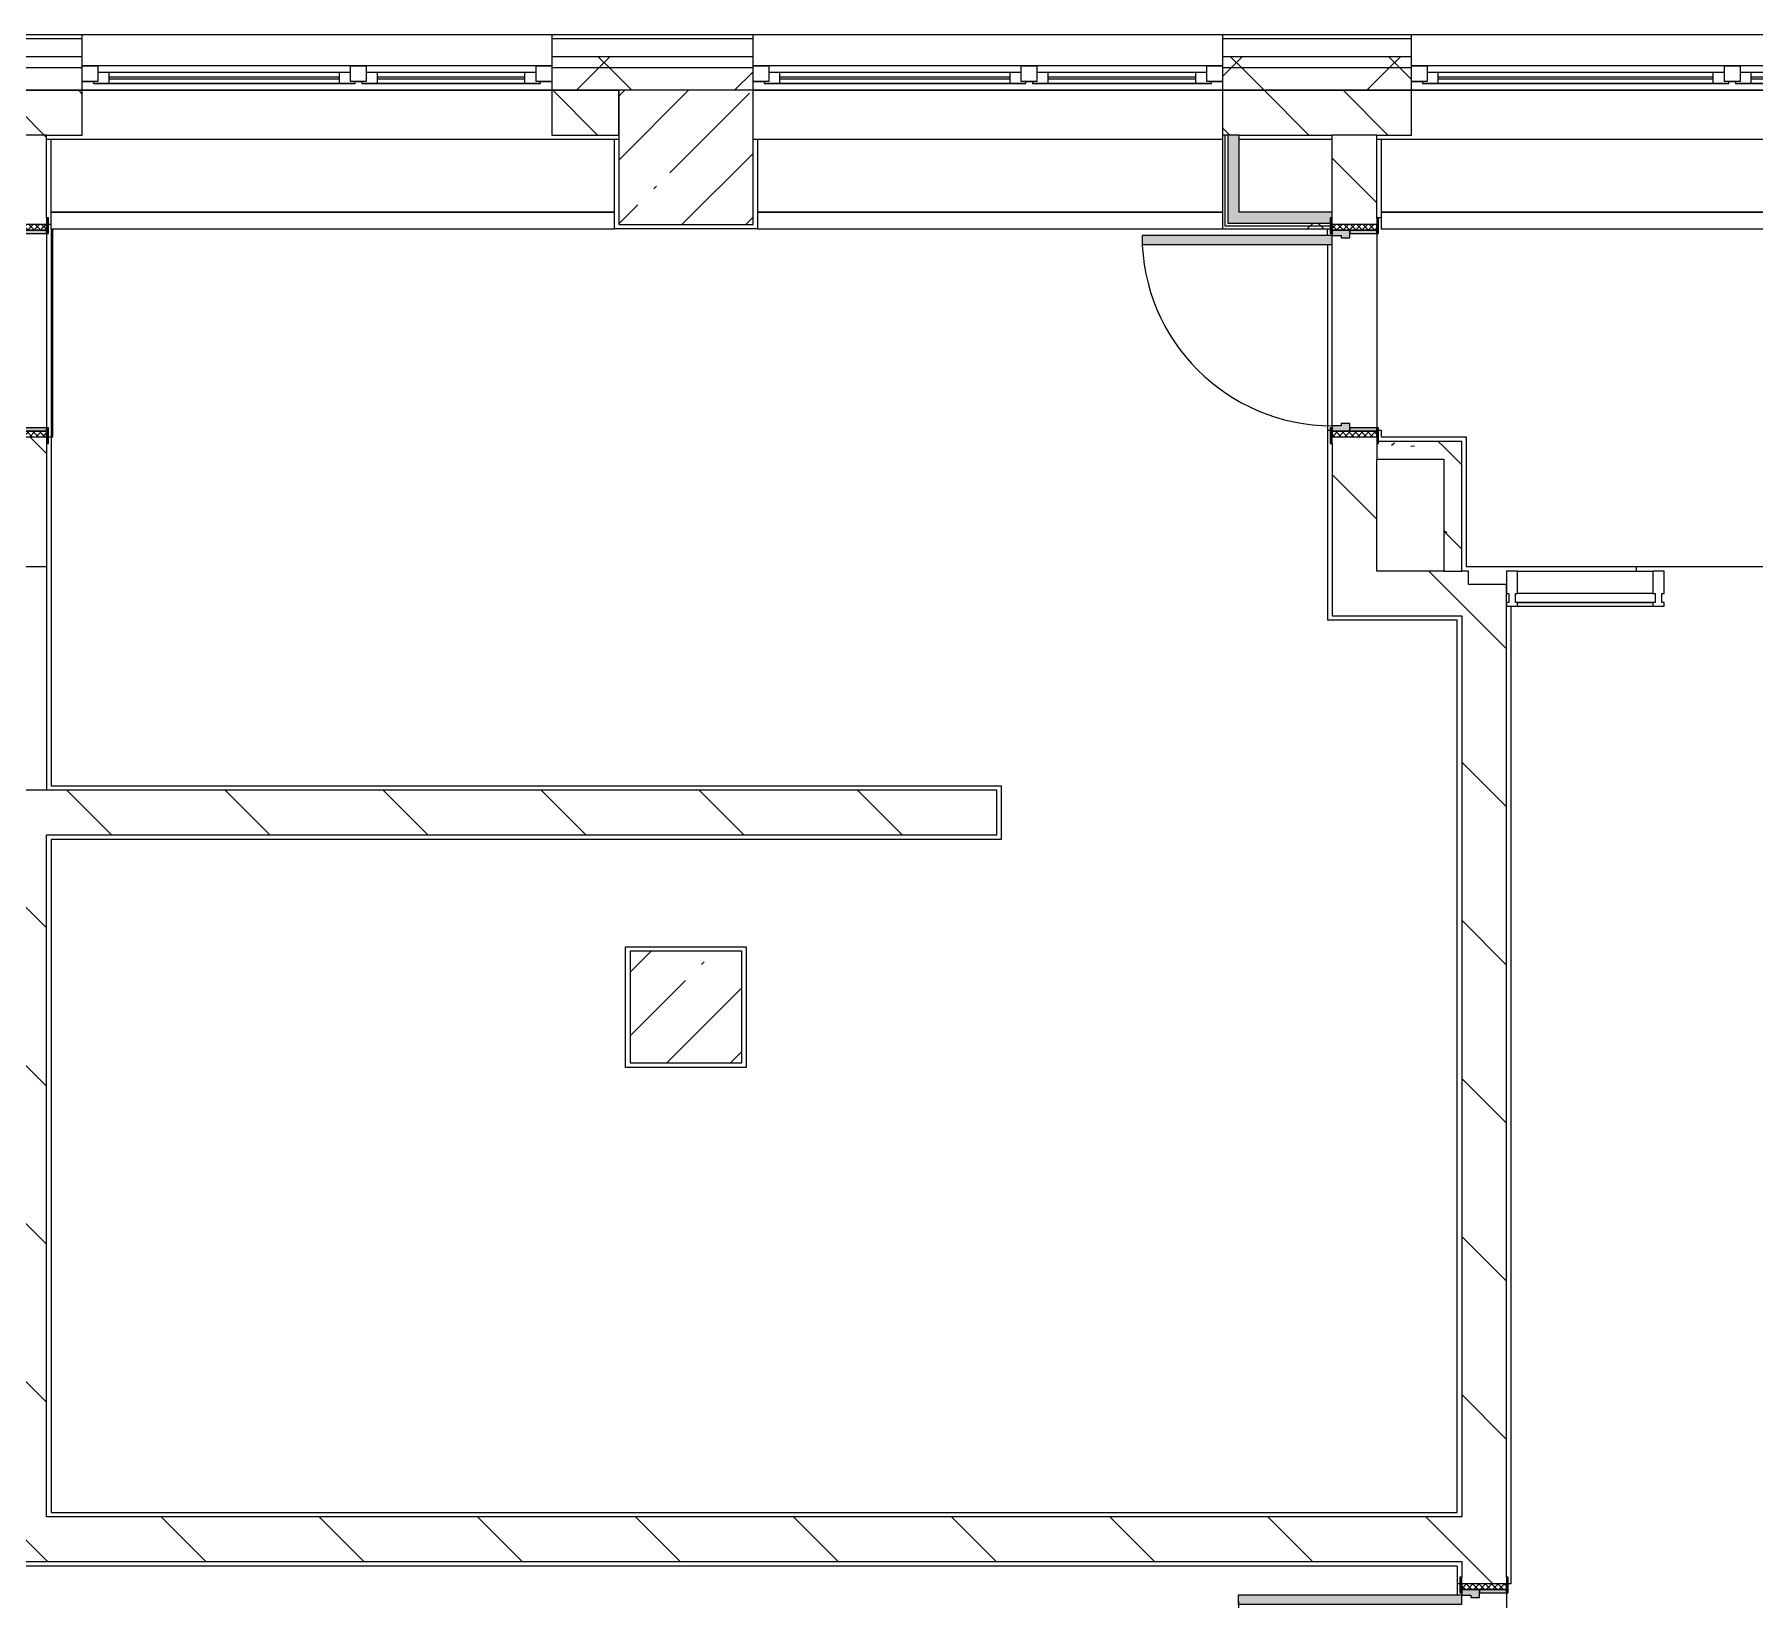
# Model space of a CAD drawing. Header units: millimetres. Extents: x -4185 to 186529, y -8553 to 29097.
# Drawn here: x 111064 to 118759, y 20350 to 27350 of the extents above; entities that cross this region are included whole.
import ezdxf

# ---------------------------------------------------------------- set-up
doc = ezdxf.new("R2010")
doc.units = ezdxf.units.MM
for name, color, linetype, lineweight, true_color in [('A-DOOR-3', 7, 'Continuous', 5, 0xaaaaaa), ('A-DOOR-4', 7, 'Continuous', 5, 0xe2e2e2), ('A-DOOR-FRAM-2', 7, 'Continuous', 5, 0xe2e2e2), ('A-DOOR-FRAM-3', 7, 'Continuous', 5, 0xaaaaaa), ('A-FLOR-1', 7, 'Continuous', 5, 0xaaaaaa), ('I-WALL-2', 7, 'Continuous', 9, 0xe7e7e7), ('I-WALL-5', 7, 'Continuous', 5, 0x787878)]:
    doc.layers.add(name, color=color, linetype=linetype, lineweight=lineweight, true_color=true_color)
for name, color, linetype, lineweight in [('A-GLAZ-2', 7, 'Continuous', 5), ('A-GLAZ-CWMG-2', 7, 'Continuous', 5), ('A-WALL', 7, 'Continuous', 9), ('A-WALL-2', 7, 'Continuous', 5), ('I-WALL-3', 7, 'Continuous', 5), ('S-COLS-2', 7, 'Continuous', 5)]:
    doc.layers.add(name, color=color, linetype=linetype, lineweight=lineweight)
pattern_1 = [(135, (59518.7, 0), (-353.5534, -353.5534), [])]
pattern_2 = [(135, (1826.41, 164.685), (-14.14214, -14.14214), []), (225, (1826.41, 164.685), (14.14214, -14.14214), [])]
pattern_3 = [(45, (-296.384, 164.685), (-14.1421, 14.1421), []), (135, (-296.384, 164.685), (-14.1421, -14.1421), [])]
pattern_4 = [(45, (59518.7, 0), (-353.5534, 353.5534), []), (135, (59518.7, 0), (-353.5534, -353.5534), [])]
pattern_5 = [(135, (59518.7, 0), (-377.1708, -377.1708), [533.4, -88.9, 17.78, -88.9]), (135, (59518.7, 376.94), (-377.1708, -377.1708), []), (50, (59518.7, 0), (637.6445, -55.7866), [66.675, -733.425]), (355, (59518.7, 0), (-123.3494, 668.699), [53.34, -586.74]), (100.451, (59571.8, -4.65), (514.299, 612.908), [56.665, -623.315]), (46.184, (59518.7, 177.8), (948.776, -147.15), [100.012, -1100.137]), (96.636, (59597.7, 165.5), (830.909, 865.997), [84.998, -934.973]), (351.184, (59518.7, 177.8), (830.918, 865.988), [80.01, -880.11]), (21, (59607.6, 133.35), (530.6506, -357.9283), [66.675, -733.425]), (326, (59607.6, 133.35), (216.308, 644.6585), [53.34, -586.74]), (71.451, (59651.8, 103.5), (746.9596, 286.7243), [56.665, -623.315]), (37.5, (59518.68, 0), (10.8105, 295.9426), [16.764, -562.864, 16.764, -578.866, -588.962]), (37.5, (59518.68, 0), (10.8105, 295.9426), [-1175.258, 16.764, -572.198]), (7.5, (59518.68, 0), (233.8692, 350.6318), [16.764, -322.834, 16.764, -549.529, -224.472]), (7.5, (59518.68, 0), (233.8692, 350.6318), [-905.891, 16.764, -207.708]), (327.5, (59320.43, 0), (474.5678, -20.0513), [16.764, -205.486, 16.764, -676.656, -920.115]), (327.5, (59320.43, 0), (474.5678, -20.0513), [-915.67, 16.764, -903.351]), (317.5, (59231.53, 0), (518.4522, 88.9934), [16.764, -272.161, 16.764, -443.738, -653.415]), (317.5, (59231.53, 0), (518.4522, 88.9934), [-749.427, 16.764, -636.651])]
pattern_6 = [(45, (59518.7, 0), (-530.33, 530.33), []), (135, (59518.7, 0), (-530.33, -530.33), [])]

# ---------------------------------------------------------------- blocks, each defined once
blk = doc.blocks.new('Прямоугольный импост - Импост структурный с накладкой - 160мм Темный-32302292-1_10_1_птичка')
at = {"layer": 'A-GLAZ-CWMG-2'}
for p, q in [((-50, 40), (-50, 140)), ((-50, 140), (0, 140)), ((0, 140), (0, 40)), ((-40, 40), (-50, 40)), ((-50, -17), (-50, 0)), ((-50, 0), (-40, 0)), ((-40, 0), (-40, 40)), ((-10, 40), (-10, 0)), ((0, 40), (-10, 40)), ((-10, 0), (0, 0)), ((0, 0), (0, -17)), ((0, -17), (-50, -17))]:
    blk.add_line(p, q, dxfattribs=at)
blk = doc.blocks.new('110_Дверь_СКБ_1Ст_Внутренняя1 - Д-11л 950х2100-32173567-1_10_1_птичка')
at = {"layer": 'A-DOOR-3'}
h = blk.add_hatch(dxfattribs=at)
h.set_pattern_fill('FP_112', color=256, style=0, pattern_type=2)
h.set_pattern_definition(pattern_2)
h.paths.add_polyline_path([(462.5, -100), (487.5, -100), (487.5, 100), (462.5, 100), (462.5, -53.7)])
at = {"layer": 'A-DOOR-4'}
h = blk.add_hatch(color=256, dxfattribs=at)
h.paths.add_polyline_path([(-437.5, 20), (-402.5, 20), (-402.5, 60), (-412.5, 60), (-412.5, 100), (-437.5, 100)])
h.paths.add_polyline_path([(427.5, 44), (427.5, 20), (462.5, 20), (462.5, 100), (437.5, 100), (437.5, 60), (427.5, 60)])
at = {"layer": 'A-DOOR-FRAM-2'}
for points in [[(397.5, 950), (397.5, 100), (437.5, 100), (437.5, 950)], [(-492.5, 100), (-422.5, 100), (-422.5, 108), (-492.5, 108)], [(447.5, 100), (517.5, 100), (517.5, 108), (447.5, 108)], [(-437.5, -100), (-422.5, -100), (-422.5, 20), (-437.5, 20), (-437.5, -53.7)], [(447.5, -53.7), (447.5, -100), (462.5, -100), (462.5, 20), (447.5, 20)], [(-492.5, -100), (-492.5, -108), (-422.5, -108), (-422.5, -100), (-482.5, -100)], [(447.5, -108), (517.5, -108), (517.5, -100), (447.5, -102.3)]]:
    blk.add_hatch(color=256, dxfattribs=at).paths.add_polyline_path(points)
at = {"layer": 'A-DOOR-FRAM-3'}
h = blk.add_hatch(dxfattribs=at)
h.set_pattern_fill('FP_113', color=256, style=0, pattern_type=2)
h.set_pattern_definition(pattern_3)
h.paths.add_polyline_path([(-462.5, 100), (-462.5, -100), (-437.5, -100), (-437.5, 100)])
at = {"layer": 'A-DOOR-3'}
for p, q in [((437.5, 950), (397.5, 950)), ((397.5, 950), (397.5, 100)), ((437.5, 100), (437.5, 950)), ((397.5, 100), (437.5, 100))]:
    blk.add_line(p, q, dxfattribs=at)
blk.add_arc((437.5, 100), 850, 90, 180, dxfattribs=at)
at = {"layer": 'A-DOOR-FRAM-3'}
for p, q in [((-422.5, 108), (-492.5, 108)), ((-492.5, 108), (-492.5, 100)), ((-492.5, 100), (-422.5, 100)), ((-437.5, 100), (-462.5, 100)), ((-462.5, 100), (-462.5, -100)), ((-412.5, 100), (-437.5, 100)), ((-437.5, 100), (-437.5, 20)), ((-437.5, -100), (-437.5, 100)), ((-422.5, 100), (-437.5, 100)), ((-437.5, 100), (-437.5, 99)), ((-437.5, 99), (-422.5, 99)), ((-422.5, 100), (-422.5, 108)), ((-422.5, 99), (-422.5, 100)), ((-412.5, 60), (-412.5, 100)), ((437.5, 100), (437.5, 60)), ((462.5, 100), (437.5, 100)), ((517.5, 108), (447.5, 108)), ((447.5, 108), (447.5, 100)), ((462.5, 100), (447.5, 100)), ((447.5, 100), (447.5, 99)), ((447.5, 100), (517.5, 100)), ((447.5, 99), (462.5, 99)), ((462.5, 20), (462.5, 100)), ((487.5, 100), (462.5, 100)), ((462.5, 100), (462.5, -100)), ((462.5, 99), (462.5, 100)), ((487.5, -100), (487.5, 100)), ((517.5, 100), (517.5, 108)), ((-437.5, 20), (-402.5, 20)), ((-422.5, 20), (-437.5, 20)), ((-437.5, 20), (-437.5, -100)), ((-422.5, -100), (-422.5, 20)), ((-402.5, 60), (-412.5, 60)), ((-402.5, 20), (-402.5, 60)), ((437.5, 60), (427.5, 60)), ((427.5, 60), (427.5, 20)), ((427.5, 20), (462.5, 20)), ((462.5, 20), (447.5, 20)), ((447.5, 20), (447.5, -100)), ((462.5, -100), (462.5, 20)), ((-422.5, -100), (-492.5, -100)), ((-492.5, -100), (-492.5, -108)), ((-492.5, -108), (-422.5, -108)), ((-462.5, -100), (-437.5, -100)), ((-437.5, -100), (-422.5, -100)), ((-422.5, -108), (-422.5, -100)), ((447.5, -100), (462.5, -100)), ((517.5, -100), (447.5, -100)), ((447.5, -100), (447.5, -108)), ((447.5, -108), (517.5, -108)), ((462.5, -100), (487.5, -100)), ((517.5, -108), (517.5, -100))]:
    blk.add_line(p, q, dxfattribs=at)
blk = doc.blocks.new('PNS_Панель прямоугольная - Нр_Стекло - 40мм-32305525-1_10_1_птичка')
at = {"layer": 'A-GLAZ-2'}
for p, q in [((-312.5, 0), (312.5, 0)), ((302.5, 0), (-302.5, 0)), ((-302.5, -40), (302.5, -40))]:
    blk.add_line(p, q, dxfattribs=at)
blk = doc.blocks.new('Прямоугольный импост - Импост структурный с накладкой - 160мм Темный-32302294-1_10_1_птичка')
at = {"layer": 'A-GLAZ-CWMG-2'}
for p, q in [((-25, 40), (-25, 140)), ((-25, 140), (25, 140)), ((25, 140), (25, 40)), ((-15, 40), (-25, 40)), ((-25, -17), (-25, 0)), ((-25, 0), (-15, 0)), ((-15, 0), (-15, 40)), ((15, 40), (15, 0)), ((25, 40), (15, 40)), ((15, 0), (25, 0)), ((25, 0), (25, -17)), ((25, -17), (-25, -17))]:
    blk.add_line(p, q, dxfattribs=at)
blk = doc.blocks.new('Прямоугольный импост - Импост структурный с накладкой - 160мм Темный-32305521-1_10_1_птичка')
at = {"layer": 'A-GLAZ-CWMG-2'}
for p, q in [((58180, 24950), (58785, 24950)), ((58180, 24793), (58785, 24793))]:
    blk.add_line(p, q, dxfattribs=at)
blk = doc.blocks.new('BSC_Колонна _Прямоугольная - 500х500-33455413-1_10_1_птичка')
at = {"layer": 'S-COLS-2'}
h = blk.add_hatch(dxfattribs=at)
h.set_pattern_fill('FP_164', color=256, style=0, pattern_type=2)
h.set_pattern_definition([(45, (-54460, -23000), (-285.123, 285.123), []), (45, (-54174.88, -23000), (-285.123, 285.123), [504.031, -100.806, 16.764, -84.042])])
h.paths.add_polyline_path([(-250, -250), (250, -250), (250, 250), (-250, 250), (-250, 51.1)])
for p, q in [((250, 250), (-250, 250)), ((-250, 250), (-250, -250)), ((250, -250), (250, 250)), ((-250, -250), (250, -250))]:
    blk.add_line(p, q, dxfattribs=at)
blk = doc.blocks.new('120_Окно_СКБ_2Ст - 120_Окно_СКБ_2Ст 2100х2400 _мал створка справа_-19092174-1_10_1_птичка')
at = {"layer": 'A-GLAZ-2'}
for p, q in [((-1050, -75), (-1050, -5)), ((-1050, -5), (-980, -5)), ((1050, -5), (-1050, -5)), ((-980, -75), (-1050, -75)), ((-1050, -75), (-1000, -75)), ((-980, -75), (-1000, -75)), ((-1000, -75), (-1000, -85)), ((-980, -5), (-980, -75)), ((150, -35), (-980, -35)), ((-980, -35), (-980, -75)), ((-930, -85), (-930, -35)), ((-930, -55), (100, -55)), ((100, -65), (-930, -65)), ((100, -85), (100, -35)), ((150, -75), (150, -5)), ((150, -5), (220, -5)), ((150, -75), (150, -35)), ((220, -75), (150, -75)), ((170, -75), (150, -75)), ((170, -75), (200, -75)), ((170, -85), (170, -75)), ((220, -75), (200, -75)), ((200, -75), (200, -85)), ((220, -5), (220, -75)), ((980, -35), (220, -35)), ((220, -35), (220, -75)), ((270, -85), (270, -35)), ((270, -55), (930, -55)), ((930, -65), (270, -65)), ((930, -85), (930, -35)), ((980, -75), (980, -5)), ((980, -5), (1050, -5)), ((980, -75), (980, -35)), ((1050, -75), (980, -75)), ((1000, -75), (980, -75)), ((1000, -75), (1050, -75)), ((1000, -85), (1000, -75)), ((1050, -5), (1050, -75)), ((-1000, -85), (170, -85)), ((170, -85), (-1000, -85)), ((200, -85), (1000, -85)), ((1000, -85), (200, -85))]:
    blk.add_line(p, q, dxfattribs=at)
blk = doc.blocks.new('120_Окно_СКБ_2Ст - 120_Окно_СКБ_2Ст 2300х2400 _мал створка справа_-19949978-1_10_1_птичка')
at = {"layer": 'A-GLAZ-2'}
for p, q in [((-1150, -75), (-1150, -5)), ((-1150, -5), (-1080, -5)), ((1150, -5), (-1150, -5)), ((-1080, -75), (-1150, -75)), ((-1150, -75), (-1100, -75)), ((-1080, -75), (-1100, -75)), ((-1100, -75), (-1100, -85)), ((-1080, -5), (-1080, -75)), ((250, -35), (-1080, -35)), ((-1080, -35), (-1080, -75)), ((-1030, -85), (-1030, -35)), ((-1030, -55), (200, -55)), ((200, -65), (-1030, -65)), ((200, -85), (200, -35)), ((250, -75), (250, -5)), ((250, -5), (320, -5)), ((250, -75), (250, -35)), ((320, -75), (250, -75)), ((270, -75), (250, -75)), ((270, -75), (300, -75)), ((270, -85), (270, -75)), ((320, -75), (300, -75)), ((300, -75), (300, -85)), ((320, -5), (320, -75)), ((1080, -35), (320, -35)), ((320, -35), (320, -75)), ((370, -85), (370, -35)), ((370, -55), (1030, -55)), ((1030, -65), (370, -65)), ((1030, -85), (1030, -35)), ((1080, -75), (1080, -5)), ((1080, -5), (1150, -5)), ((1080, -75), (1080, -35)), ((1150, -75), (1080, -75)), ((1100, -75), (1080, -75)), ((1100, -75), (1150, -75)), ((1100, -85), (1100, -75)), ((1150, -5), (1150, -75)), ((-1100, -85), (270, -85)), ((270, -85), (-1100, -85)), ((300, -85), (1100, -85)), ((1100, -85), (300, -85))]:
    blk.add_line(p, q, dxfattribs=at)
blk = doc.blocks.new('110_Дверь_СКБ_1Ст_Внутренняя1 - Д-26л 950х2100 EIW30-32941023-1_10_1_птичка')
at = {"layer": 'A-DOOR-3'}
h = blk.add_hatch(dxfattribs=at)
h.set_pattern_fill('FP_112', color=256, style=0, pattern_type=2)
h.set_pattern_definition(pattern_2)
h.paths.add_polyline_path([(462.5, 100), (467.5, -100), (487.5, -100), (487.5, 100), (467.5, 100)])
at = {"layer": 'A-DOOR-4'}
h = blk.add_hatch(color=256, dxfattribs=at)
h.paths.add_polyline_path([(-437.5, 92.9), (-437.5, 20), (-402.5, 20), (-407.2, 60), (-412.5, 65.8), (-412.5, 100), (-437.5, 94.9), (-437.5, 94)])
h.paths.add_polyline_path([(427.5, 44), (427.5, 20), (462.5, 20), (462.5, 100), (437.5, 100), (437.5, 60), (427.5, 60)])
at = {"layer": 'A-DOOR-FRAM-2'}
for points in [[(397.5, 100), (437.5, 100), (437.5, 950), (397.5, 950), (397.5, 120)], [(-492.5, 102.9), (-492.5, 100), (-422.5, 100), (-422.5, 108), (-492.5, 108)], [(447.5, 108), (447.5, 100), (517.5, 100), (517.5, 108), (462.5, 108)], [(-437.5, -100), (-422.5, -100), (-422.5, 20), (-437.5, 20)], [(447.5, -100), (462.5, -100), (462.5, 20), (447.5, 20)], [(-492.5, -100), (-492.5, -108), (-422.5, -108), (-422.5, -100), (-462.5, -100)], [(447.5, -100), (447.5, -108), (517.5, -108), (517.5, -100), (462.5, -100)]]:
    blk.add_hatch(color=256, dxfattribs=at).paths.add_polyline_path(points)
at = {"layer": 'A-DOOR-FRAM-3'}
h = blk.add_hatch(dxfattribs=at)
h.set_pattern_fill('FP_113', color=256, style=0, pattern_type=2)
h.set_pattern_definition(pattern_3)
h.paths.add_polyline_path([(-462.5, -100), (-437.5, -100), (-443.3, 100), (-462.5, 100)])
at = {"layer": 'A-DOOR-3'}
for p, q in [((437.5, 950), (397.5, 950)), ((397.5, 950), (397.5, 100)), ((437.5, 100), (437.5, 950)), ((397.5, 100), (437.5, 100))]:
    blk.add_line(p, q, dxfattribs=at)
blk.add_arc((437.5, 100), 850, 90, 180, dxfattribs=at)
at = {"layer": 'A-DOOR-FRAM-3'}
for p, q in [((-422.5, 108), (-492.5, 108)), ((-492.5, 108), (-492.5, 100)), ((-492.5, 100), (-422.5, 100)), ((-437.5, 100), (-462.5, 100)), ((-462.5, 100), (-462.5, -100)), ((-412.5, 100), (-437.5, 100)), ((-437.5, 100), (-437.5, 20)), ((-437.5, -100), (-437.5, 100)), ((-422.5, 100), (-437.5, 100)), ((-437.5, 100), (-437.5, 99)), ((-437.5, 99), (-422.5, 99)), ((-422.5, 100), (-422.5, 108)), ((-422.5, 99), (-422.5, 100)), ((-412.5, 60), (-412.5, 100)), ((437.5, 100), (437.5, 60)), ((462.5, 100), (437.5, 100)), ((517.5, 108), (447.5, 108)), ((447.5, 108), (447.5, 100)), ((462.5, 100), (447.5, 100)), ((447.5, 100), (447.5, 99)), ((447.5, 100), (517.5, 100)), ((447.5, 99), (462.5, 99)), ((462.5, 20), (462.5, 100)), ((487.5, 100), (462.5, 100)), ((462.5, 100), (462.5, -100)), ((462.5, 99), (462.5, 100)), ((487.5, -100), (487.5, 100)), ((517.5, 100), (517.5, 108)), ((-437.5, 20), (-402.5, 20)), ((-422.5, 20), (-437.5, 20)), ((-437.5, 20), (-437.5, -100)), ((-422.5, -100), (-422.5, 20)), ((-402.5, 60), (-412.5, 60)), ((-402.5, 20), (-402.5, 60)), ((437.5, 60), (427.5, 60)), ((427.5, 60), (427.5, 20)), ((427.5, 20), (462.5, 20)), ((462.5, 20), (447.5, 20)), ((447.5, 20), (447.5, -100)), ((462.5, -100), (462.5, 20)), ((-422.5, -100), (-492.5, -100)), ((-492.5, -100), (-492.5, -108)), ((-492.5, -108), (-422.5, -108)), ((-462.5, -100), (-437.5, -100)), ((-437.5, -100), (-422.5, -100)), ((-422.5, -108), (-422.5, -100)), ((447.5, -100), (462.5, -100)), ((517.5, -100), (447.5, -100)), ((447.5, -100), (447.5, -108)), ((447.5, -108), (517.5, -108)), ((462.5, -100), (487.5, -100)), ((517.5, -108), (517.5, -100))]:
    blk.add_line(p, q, dxfattribs=at)
blk = doc.blocks.new('110_Дверь_СКБ_1Ст_Внутренняя1 - Д-12 EIW 1100x2100h_кладовые _все__ коридор _между помещениями блока столовой__ моечные _все_-32936079-1_10_1_птичка')
at = {"layer": 'A-DOOR-3'}
h = blk.add_hatch(dxfattribs=at)
h.set_pattern_fill('FP_142', color=256, style=0, pattern_type=2)
h.set_pattern_definition([(135, (1751.41, 164.685), (-14.14214, -14.14214), []), (225, (1751.41, 164.685), (14.14214, -14.14214), [])])
h.paths.add_polyline_path([(537.5, -100), (562.5, -100), (562.5, 100), (537.5, 100)])
at = {"layer": 'A-DOOR-4'}
h = blk.add_hatch(color=256, dxfattribs=at)
h.paths.add_polyline_path([(-512.5, 20), (-477.5, 20), (-477.5, 60), (-487.5, 60), (-487.5, 100), (-512.5, 100)])
h.paths.add_polyline_path([(502.5, 44), (502.5, 20), (537.5, 20), (537.5, 100), (512.5, 100), (512.5, 60), (502.5, 60)])
at = {"layer": 'A-DOOR-FRAM-2'}
for points in [[(472.5, 120), (472.5, 100), (512.5, 100), (512.5, 1100), (472.5, 1100), (472.5, 178.7)], [(-567.5, 100), (-497.5, 100), (-497.5, 108), (-567.5, 108)], [(522.5, 100), (592.5, 100), (592.5, 108), (522.5, 108)], [(-512.5, -100), (-497.5, -100), (-497.5, 20), (-512.5, 20)], [(522.5, -100), (537.5, -100), (537.5, 20), (522.5, 20)], [(-567.5, -108), (-497.5, -108), (-497.5, -100), (-567.5, -100)], [(522.5, -108), (592.5, -108), (592.5, -100), (522.5, -100)]]:
    blk.add_hatch(color=256, dxfattribs=at).paths.add_polyline_path(points)
at = {"layer": 'A-DOOR-FRAM-3'}
h = blk.add_hatch(dxfattribs=at)
h.set_pattern_fill('FP_143', color=256, style=0, pattern_type=2)
h.set_pattern_definition([(45, (-371.384, 164.685), (-14.1421, 14.1421), []), (135, (-371.384, 164.685), (-14.1421, -14.1421), [])])
h.paths.add_polyline_path([(-537.5, -100), (-512.5, -100), (-512.5, 100), (-537.5, 100)])
at = {"layer": 'A-DOOR-3'}
for p, q in [((512.5, 1100), (472.5, 1100)), ((472.5, 1100), (472.5, 100)), ((512.5, 100), (512.5, 1100)), ((472.5, 100), (512.5, 100))]:
    blk.add_line(p, q, dxfattribs=at)
blk.add_arc((512.5, 100), 1000, 90, 180, dxfattribs=at)
at = {"layer": 'A-DOOR-FRAM-3'}
for p, q in [((-497.5, 108), (-567.5, 108)), ((-567.5, 108), (-567.5, 100)), ((-567.5, 100), (-497.5, 100)), ((-512.5, 100), (-537.5, 100)), ((-537.5, 100), (-537.5, -100)), ((-487.5, 100), (-512.5, 100)), ((-512.5, 100), (-512.5, 20)), ((-512.5, -100), (-512.5, 100)), ((-497.5, 100), (-512.5, 100)), ((-512.5, 100), (-512.5, 99)), ((-512.5, 99), (-497.5, 99)), ((-497.5, 100), (-497.5, 108)), ((-497.5, 99), (-497.5, 100)), ((-487.5, 60), (-487.5, 100)), ((512.5, 100), (512.5, 60)), ((537.5, 100), (512.5, 100)), ((592.5, 108), (522.5, 108)), ((522.5, 108), (522.5, 100)), ((537.5, 100), (522.5, 100)), ((522.5, 100), (522.5, 99)), ((522.5, 100), (592.5, 100)), ((522.5, 99), (537.5, 99)), ((537.5, 20), (537.5, 100)), ((562.5, 100), (537.5, 100)), ((537.5, 100), (537.5, -100)), ((537.5, 99), (537.5, 100)), ((562.5, -100), (562.5, 100)), ((592.5, 100), (592.5, 108)), ((-512.5, 20), (-477.5, 20)), ((-497.5, 20), (-512.5, 20)), ((-512.5, 20), (-512.5, -100)), ((-497.5, -100), (-497.5, 20)), ((-477.5, 60), (-487.5, 60)), ((-477.5, 20), (-477.5, 60)), ((512.5, 60), (502.5, 60)), ((502.5, 60), (502.5, 20)), ((502.5, 20), (537.5, 20)), ((537.5, 20), (522.5, 20)), ((522.5, 20), (522.5, -100)), ((537.5, -100), (537.5, 20)), ((-497.5, -100), (-567.5, -100)), ((-567.5, -100), (-567.5, -108)), ((-567.5, -108), (-497.5, -108)), ((-537.5, -100), (-512.5, -100)), ((-512.5, -100), (-497.5, -100)), ((-497.5, -108), (-497.5, -100)), ((522.5, -100), (537.5, -100)), ((592.5, -100), (522.5, -100)), ((522.5, -100), (522.5, -108)), ((522.5, -108), (592.5, -108)), ((537.5, -100), (562.5, -100)), ((592.5, -108), (592.5, -100))]:
    blk.add_line(p, q, dxfattribs=at)
blk = doc.blocks.new('DOR_Проход в стене_Прямоугольный - 1000x1500-23441848-1_10_1_птичка')
at = {"layer": 'A-DOOR-3'}
for p, q in [((500, 100), (-500, 100)), ((500, -100), (-500, -100))]:
    blk.add_line(p, q, dxfattribs=at)
blk = doc.blocks.new('Зашивка приборов отопления7 - Зашивка приборов отопления-33277170-1_10_1_птичка')
at = {"layer": 'A-WALL-2'}
for p, q in [((51619.5, 26880), (51619.5, 26555)), ((54140, 26880), (51619.5, 26880)), ((54140, 26555), (54140, 26880)), ((51619.5, 26555), (54140, 26555)), ((54140, 26555), (51619.5, 26555)), ((51619.5, 26555), (51619.5, 26480)), ((54140, 26480), (54140, 26555)), ((51619.5, 26480), (54140, 26480))]:
    blk.add_line(p, q, dxfattribs=at)
blk = doc.blocks.new('Зашивка приборов отопления8 - Зашивка приборов отопления-33277697-1_10_1_птичка')
at = {"layer": 'A-WALL-2'}
for p, q in [((52060.5, 26880), (52060.5, 26555)), ((54140, 26880), (52060.5, 26880)), ((54140, 26555), (52060.2, 26555)), ((52060.2, 26555), (52060.2, 26480)), ((52060.5, 26555), (54140, 26555)), ((52060.2, 26480), (54140, 26480))]:
    blk.add_line(p, q, dxfattribs=at)
blk = doc.blocks.new('Зашивка приборов отопления9 - Зашивка приборов отопления-33277916-1_10_1_птичка')
at = {"layer": 'A-WALL-2'}
for p, q in [((51570, 26880), (51570, 26555)), ((54140, 26880), (51570, 26880)), ((54140, 26555), (54140, 26880)), ((51570, 26555), (54140, 26555)), ((54140, 26555), (51570, 26555)), ((51570, 26555), (51570, 26480)), ((54140, 26480), (54140, 26555)), ((51570, 26480), (54140, 26480))]:
    blk.add_line(p, q, dxfattribs=at)

msp = doc.modelspace()

# ---------------------------------------------------------------- hatches: boundary and pattern name
at = {"layer": 'A-WALL-2'}
h = msp.add_hatch(dxfattribs=at)
h.set_pattern_fill('FP_109', color=256, style=0, pattern_type=2)
h.set_pattern_definition(pattern_4)
h.paths.add_polyline_path([(142943.8, 27200), (144488.7, 27200), (144488.7, 27250), (139868.7, 27250), (139868.7, 27200), (142743.8, 27200)])
h.paths.add_polyline_path([(130328.7, 27200), (130328.7, 27250), (127728.7, 27250), (127728.7, 27200), (129828.7, 27200)])
h.paths.add_polyline_path([(126278.7, 27200), (126628.7, 27200), (126628.7, 27250), (125678.7, 27250), (125678.7, 27200)])
h.paths.add_polyline_path([(132428.7, 27200), (133768.7, 27200), (133768.7, 27250), (132428.7, 27250), (132428.7, 27210)])
h.paths.add_polyline_path([(136768.7, 27200), (136768.7, 27250), (135868.7, 27250), (135868.7, 27200), (136268.7, 27200)])
h.paths.add_polyline_path([(117223.7, 27200), (117223.7, 27250), (116378.7, 27250), (116378.7, 27200)])
h.paths.add_polyline_path([(119810.8, 27200), (120578.7, 27200), (120578.7, 27250), (119523.7, 27250), (119523.7, 27200)])
h.paths.add_polyline_path([(108278.7, 27200), (108278.7, 27250), (107178.7, 27250), (107178.7, 27200), (107678.7, 27200)])
h.paths.add_polyline_path([(114278.7, 27200), (114278.7, 27250), (113378.7, 27250), (113378.7, 27200), (114233.9, 27200)])
h.paths.add_polyline_path([(111278.7, 27200), (111278.7, 27250), (110378.7, 27250), (110378.7, 27200)])
h.paths.add_polyline_path([(104078.7, 27200), (104078.7, 27250), (101678.7, 27250), (101678.7, 27200), (103080.2, 27200)])
h = msp.add_hatch(dxfattribs=at)
h.set_pattern_fill('FP_109', color=256, style=0, pattern_type=2)
h.set_pattern_definition(pattern_4)
h.paths.add_polyline_path([(102278.7, 27100), (104078.7, 27100), (104078.7, 27200), (101678.7, 27200), (101678.7, 27100)])
h.paths.add_polyline_path([(120278.7, 27100), (120578.7, 27100), (120578.7, 27200), (119523.7, 27200), (119523.7, 27100), (119810.8, 27100)])
h.paths.add_polyline_path([(143618.7, 27100), (144488.7, 27100), (144484.1, 27200), (139868.7, 27198.1), (139868.7, 27100), (142943.8, 27100)])
h.paths.add_polyline_path([(110918.7, 27100), (111278.7, 27100), (111278.7, 27200), (110378.7, 27200), (110378.7, 27100)])
h.paths.add_polyline_path([(113378.7, 27100), (114278.7, 27100), (114278.7, 27200), (113378.7, 27200), (113378.7, 27140)])
h.paths.add_polyline_path([(107378.7, 27100), (108278.7, 27100), (108278.7, 27200), (107178.7, 27200), (107178.7, 27100)])
h.paths.add_polyline_path([(126596.7, 27100), (126596.7, 27102), (126596.7, 27110), (126628.7, 27110), (126628.7, 27200), (125678.7, 27200), (125678.7, 27100), (126578.7, 27100)])
h.paths.add_polyline_path([(117223.7, 27100), (117223.7, 27200), (116378.7, 27200), (116378.7, 27100), (116868.7, 27100)])
h.paths.add_polyline_path([(136268.7, 27100), (136768.7, 27100), (136768.7, 27200), (135868.7, 27200), (135868.7, 27100)])
h.paths.add_polyline_path([(127760.7, 27100), (130328.7, 27100), (130328.7, 27200), (127728.7, 27200), (127728.7, 27110), (127760.7, 27110), (127760.7, 27102), (127728.7, 27100)])
h.paths.add_polyline_path([(133058.7, 27100), (133768.7, 27100), (133768.7, 27200), (132428.7, 27200), (132428.7, 27100)])
h = msp.add_hatch(dxfattribs=at)
h.set_pattern_fill('FP_91', color=256, style=0, pattern_type=2)
h.set_pattern_definition([(135, (59518.68, 0), (-176.7767, -176.7767), [])])
h.paths.add_polyline_path([(116868.7, 26900), (117223.7, 26900), (117223.7, 27100), (116378.7, 27100), (116378.7, 26900)])
h.paths.add_polyline_path([(102278.7, 26900), (104078.7, 26900), (104078.7, 27100), (102278.7, 27100), (102278.7, 27061.4)])
h.paths.add_polyline_path([(110516, 26900), (111278.7, 26900), (111278.7, 27100), (110378.7, 27100), (110378.7, 26900)])
h.paths.add_polyline_path([(113378.7, 26900), (113678.7, 26900), (113678.7, 27100), (113378.7, 27100), (113378.7, 26969.4)])
h.paths.add_polyline_path([(140168.7, 26900), (140168.7, 27100), (139868.7, 27100), (139868.7, 26900)])
h.paths.add_polyline_path([(120278.7, 26900), (120578.7, 26900), (120578.7, 27100), (120278.7, 27100), (120278.7, 26953.9)])
h.paths.add_polyline_path([(136268.7, 26900), (136268.7, 27100), (135868.7, 27100), (135868.7, 26900), (135946.9, 26900)])
h.paths.add_polyline_path([(126578.7, 26900), (126578.7, 27100), (126278.7, 27100), (126278.7, 26900)])
h.paths.add_polyline_path([(119523.7, 26900), (119678.7, 26900), (119678.7, 27100), (119523.7, 27100), (119523.7, 26936.5)])
h.paths.add_polyline_path([(127724.7, 26900), (129828.7, 26900), (129828.7, 27100), (127724.7, 27100), (127724.7, 27091.3)])
h.paths.add_polyline_path([(133768.7, 26900), (133768.7, 27100), (133558.7, 27100), (133558.7, 26900)])
h.paths.add_polyline_path([(133058.7, 26900), (133058.7, 27100), (132428.7, 27100), (132428.7, 26900)])
h.paths.add_polyline_path([(107178.7, 26900), (107678.7, 26900), (107678.7, 27100), (107178.7, 27100), (107178.7, 27079.6)])
at = {"layer": 'I-WALL-2'}
for points in [[(116403.7, 26505), (116453.7, 26505), (116453.7, 26900), (116403.7, 26896.6), (116403.7, 26516.4)], [(116453.7, 26505), (116860.7, 26505), (116860.7, 26530), (116868.7, 26530), (116868.7, 26555), (116453.7, 26555), (116453.7, 26516.4)]]:
    msp.add_hatch(color=256, dxfattribs=at).paths.add_polyline_path(points)
at = {"layer": 'I-WALL-3'}
h = msp.add_hatch(dxfattribs=at)
h.set_pattern_fill('FP_108', color=256, style=0, pattern_type=2)
h.set_pattern_definition(pattern_1)
h.paths.add_polyline_path([(110918.7, 20520), (111118.7, 20520), (111118.7, 23970), (110918.7, 23970), (110918.7, 20521.7)])
h.paths.add_polyline_path([(111118.7, 24970), (111118.7, 25550), (110918.7, 25550), (110918.7, 24970)])
h.paths.add_polyline_path([(111118.7, 26500), (111118.7, 26900), (110918.7, 26895.5), (110918.7, 26500), (111011.5, 26500)])
h = msp.add_hatch(dxfattribs=at)
h.set_pattern_fill('FP_108', color=256, style=0, pattern_type=2)
h.set_pattern_definition(pattern_1)
h.paths.add_polyline_path([(116878.5, 24750), (117068.7, 24750), (117068.7, 25550), (116868.7, 25550), (116868.7, 24750)])
h.paths.add_polyline_path([(117068.7, 26500), (117068.7, 26900), (116868.7, 26900), (116868.7, 26500), (117022.4, 26500)])
h = msp.add_hatch(dxfattribs=at)
h.set_pattern_fill('FP_201', color=256, style=0, pattern_type=2)
h.set_pattern_definition(pattern_6)
h.paths.add_polyline_path([(116391.2, 26480), (116860.7, 26480), (116860.7, 26492.5), (116391.2, 26489.4)])
h = msp.add_hatch(dxfattribs=at)
h.set_pattern_fill('FP_201', color=256, style=0, pattern_type=2)
h.set_pattern_definition(pattern_6)
h.paths.add_polyline_path([(116848.7, 26492.5), (116860.7, 26492.7), (116860.7, 26505), (116403.7, 26505), (116403.7, 26492.5), (116453.7, 26492.5)])
h = msp.add_hatch(dxfattribs=at)
h.set_pattern_fill('FP_108', color=256, style=0, pattern_type=2)
h.set_pattern_definition(pattern_1)
h.paths.add_polyline_path([(117448.7, 24750), (117448.7, 24890), (117478.7, 24890), (117478.7, 24950), (117068.7, 24950), (117068.7, 24750), (117428.7, 24750)])
h = msp.add_hatch(dxfattribs=at)
h.set_pattern_fill('FP_108', color=256, style=0, pattern_type=2)
h.set_pattern_definition(pattern_1)
h.paths.add_polyline_path([(117648.7, 20720), (117648.7, 24890), (117448.7, 24890), (117448.7, 20720)])
h = msp.add_hatch(dxfattribs=at)
h.set_pattern_fill('FP_108', color=256, style=0, pattern_type=2)
h.set_pattern_definition(pattern_1)
h.paths.add_polyline_path([(114248.7, 23770), (115368.7, 23770), (115368.7, 23970), (111118.7, 23970), (111118.7, 23770), (113708.7, 23770)])
h = msp.add_hatch(dxfattribs=at)
h.set_pattern_fill('FP_108', color=256, style=0, pattern_type=2)
h.set_pattern_definition(pattern_1)
h.paths.add_polyline_path([(117428.7, 20520), (117648.7, 20520), (117648.7, 20720), (111118.7, 20720), (111118.7, 20520), (116848.7, 20520)])
h = msp.add_hatch(dxfattribs=at)
h.set_pattern_fill('FP_108', color=256, style=0, pattern_type=2)
h.set_pattern_definition(pattern_1)
h.paths.add_polyline_path([(117648.7, 18600), (117648.7, 19320), (117448.7, 19320), (117448.7, 18600)])
h.paths.add_polyline_path([(117648.7, 20420), (117648.7, 20520), (117448.7, 20520), (117448.7, 20420)])
at = {"layer": 'I-WALL-5'}
h = msp.add_hatch(dxfattribs=at)
h.set_pattern_fill('FP_120', color=256, style=0, pattern_type=2)
h.set_pattern_definition(pattern_5)
h.paths.add_polyline_path([(117068.7, 25450), (117368.7, 25450), (117368.7, 25530), (117076.7, 25530), (117076.7, 25520), (117068.7, 25520)])
h = msp.add_hatch(dxfattribs=at)
h.set_pattern_fill('FP_120', color=256, style=0, pattern_type=2)
h.set_pattern_definition(pattern_5)
h.paths.add_polyline_path([(117448.7, 24950), (117448.7, 25530), (117368.7, 25530), (117368.7, 24950)])
at = {"layer": 'S-COLS-2'}
h = msp.add_hatch(dxfattribs=at)
h.set_pattern_fill('FP_90', color=256, style=0, pattern_type=2)
h.set_pattern_definition([(45, (59518.7, 0), (-285.123, 285.123), []), (45, (59803.8, 0), (-285.123, 285.123), [504.031, -100.806, 16.764, -84.042])])
h.paths.add_polyline_path([(114278.7, 26500), (114278.7, 27100), (113678.7, 27100), (113678.7, 26500)])

# ---------------------------------------------------------------- linework, layer by layer
at = {"layer": 'A-FLOR-1'}
for p, q in [((114298.7, 26860), (114298.7, 26480)), ((111138.2, 26500), (111126.7, 26500)), ((111138.7, 26480), (111138.7, 23990)), ((111146.7, 25550), (111146.7, 26480)), ((114298.7, 26480), (113658.7, 26480)), ((116848.7, 26450), (116848.7, 26480)), ((117088.7, 26530), (117076.7, 26530)), ((116848.7, 26410), (116848.7, 24730)), ((111126.7, 25550), (111146.7, 25550)), ((116848.7, 25580), (116860.7, 25580)), ((117076.7, 25580), (117088.7, 25580)), ((117088.7, 25580), (117088.7, 25550)), ((117088.7, 25550), (117468.7, 25550)), ((117468.7, 25550), (117468.7, 24970)), ((117468.7, 24970), (126298.7, 24970)), ((118228.7, 24970), (118228.7, 24950)), ((117668.7, 24791.7), (117668.7, 20420)), ((117428.7, 24730), (116848.7, 24730)), ((117428.7, 20740), (117428.7, 24730)), ((111138.7, 23990), (115388.7, 23990)), ((115388.7, 23990), (115388.7, 23750)), ((115388.7, 23750), (111138.7, 23750)), ((111138.7, 23750), (111138.7, 20740)), ((113708.7, 22730), (113708.7, 23270)), ((113708.7, 23270), (114248.7, 23270)), ((114248.7, 23270), (114248.7, 22730)), ((114248.7, 22730), (113708.7, 22730)), ((111138.7, 20740), (117428.7, 20740)), ((117428.7, 20500), (110898.7, 20500)), ((117428.7, 20500), (117428.7, 20370)), ((117440.7, 20420), (117428.7, 20420)), ((117668.7, 20420), (117656.7, 20420))]:
    msp.add_line(p, q, dxfattribs=at)
at = {"layer": 'A-WALL'}
for p, q in [((111278.7, 27330), (110378.7, 27330)), ((114278.7, 27330), (113378.7, 27330)), ((117223.7, 27330), (116378.7, 27330)), ((111278.7, 27250), (110378.7, 27250)), ((114278.7, 27250), (113378.7, 27250)), ((117223.7, 27250), (116378.7, 27250)), ((111278.7, 27200), (110378.7, 27200)), ((114278.7, 27200), (113378.7, 27200)), ((117223.7, 27200), (116378.7, 27200)), ((111278.7, 27100), (110378.7, 27100)), ((110378.7, 27100), (111278.7, 27100)), ((113678.7, 27100), (113378.7, 27100)), ((113378.7, 27100), (113678.7, 27100)), ((117223.7, 27100), (116378.7, 27100)), ((116378.7, 27100), (117223.7, 27100)), ((111118.7, 26900), (110918.7, 26900)), ((116391.2, 26492.5), (116391.2, 26900)), ((116403.7, 26505), (116403.7, 26900)), ((117068.7, 26900), (116868.7, 26900)), ((116860.7, 26492.5), (116391.2, 26492.5)), ((116860.7, 26505), (116403.7, 26505)), ((117068.7, 25520), (117068.7, 25450)), ((117368.7, 24950), (117448.7, 24950))]:
    msp.add_line(p, q, dxfattribs=at)
at = {"layer": 'A-WALL-2'}
for p, q in [((101678.7, 27350), (111278.7, 27350)), ((111278.7, 27100), (111278.7, 27350)), ((111278.7, 27350), (126628.7, 27350)), ((113378.7, 27350), (113378.7, 27100)), ((114278.7, 27100), (114278.7, 27350)), ((116378.7, 27350), (116378.7, 27100)), ((117223.7, 27100), (117223.7, 27350)), ((111278.7, 26900), (111278.7, 27100)), ((113378.7, 27100), (111278.7, 27100)), ((113378.7, 27100), (113378.7, 26900)), ((113678.7, 26900), (113678.7, 27100)), ((116378.7, 27100), (113678.7, 27100)), ((116378.7, 27100), (116378.7, 26900)), ((117223.7, 26900), (117223.7, 27100)), ((119523.7, 27100), (117223.7, 27100)), ((111118.7, 26900), (111278.7, 26900)), ((113378.7, 26900), (113678.7, 26900)), ((116453.7, 26900), (116868.7, 26900)), ((117068.7, 26900), (117223.7, 26900))]:
    msp.add_line(p, q, dxfattribs=at)
at = {"layer": 'I-WALL-3'}
for p, q in [((111278.7, 27100), (113378.7, 27100)), ((114278.7, 27100), (116378.7, 27100)), ((117223.7, 27100), (119523.7, 27100)), ((111118.7, 26530), (111118.7, 26900)), ((113678.7, 26880), (111118.7, 26880)), ((116379.3, 26880), (114278.7, 26880)), ((116378.7, 26900), (116378.7, 26480)), ((116453.7, 26900), (116378.7, 26900)), ((116453.7, 26555), (116453.7, 26900)), ((116868.7, 26880), (116453.7, 26880)), ((116868.7, 26530), (116868.7, 26900)), ((117068.7, 26530), (117068.7, 26900)), ((119678.7, 26880), (117068.7, 26880)), ((116868.7, 26555), (116453.7, 26555)), ((116378.7, 26480), (116860.7, 26480)), ((111118.7, 26460), (111118.7, 25590)), ((116868.7, 25600), (116868.7, 26410)), ((117068.7, 26460), (117068.7, 25590)), ((111118.7, 25520), (111118.7, 23970)), ((116868.7, 25520), (116868.7, 24750)), ((117448.7, 25530), (117076.7, 25530)), ((117448.7, 24950), (117448.7, 25530)), ((117068.7, 25450), (117368.7, 25450)), ((117068.7, 24950), (117068.7, 25450)), ((117368.7, 25450), (117368.7, 24950)), ((110918.7, 24970), (111118.7, 24970)), ((117368.7, 24950), (117068.7, 24950)), ((117478.7, 24950), (117448.7, 24950)), ((117478.7, 24890), (117478.7, 24950)), ((117648.7, 24890), (117478.7, 24890)), ((117648.7, 20450), (117648.7, 24890)), ((116868.7, 24750), (117448.7, 24750)), ((117448.7, 24750), (117448.7, 20720)), ((115368.7, 23970), (110918.7, 23970)), ((115368.7, 23770), (115368.7, 23970)), ((111118.7, 20720), (111118.7, 23770)), ((111118.7, 23770), (115368.7, 23770)), ((117448.7, 20720), (111118.7, 20720)), ((110918.7, 20520), (117448.7, 20520)), ((117448.7, 20520), (117448.7, 20450)), ((117648.7, 20380), (117648.7, 19360))]:
    msp.add_line(p, q, dxfattribs=at)
at = {"layer": 'S-COLS-2'}
for p, q in [((114278.7, 27100), (113678.7, 27100)), ((113678.7, 27100), (113678.7, 26900)), ((114278.7, 26500), (114278.7, 27100)), ((113678.7, 26900), (113678.7, 26500)), ((113678.7, 26500), (114278.7, 26500))]:
    msp.add_line(p, q, dxfattribs=at)

# ---------------------------------------------------------------- block references
at = {"layer": 'A-DOOR-3'}
for name, p, rotation in [('110_Дверь_СКБ_1Ст_Внутренняя1 - Д-26л 950х2100 EIW30-32941023-1_10_1_птичка', (111018.7, 26012.5), 89.9999999999999), ('110_Дверь_СКБ_1Ст_Внутренняя1 - Д-11л 950х2100-32173567-1_10_1_птичка', (116968.7, 26012.5), 89.99999999999991), ('DOR_Проход в стене_Прямоугольный - 1000x1500-23441848-1_10_1_птичка', (111018.7, 24470), 89.9999999999999), ('110_Дверь_СКБ_1Ст_Внутренняя1 - Д-12 EIW 1100x2100h_кладовые _все__ коридор _между помещениями блока столовой__ моечные _все_-32936079-1_10_1_птичка', (117548.7, 19857.5), 89.99999999999991)]:
    msp.add_blockref(name, p, dxfattribs=dict(at, rotation=rotation))
at = {"layer": 'A-GLAZ-2'}
for name, p in [('120_Окно_СКБ_2Ст - 120_Окно_СКБ_2Ст 2100х2400 _мал створка справа_-19092174-1_10_1_птичка', (112328.7, 27215)), ('120_Окно_СКБ_2Ст - 120_Окно_СКБ_2Ст 2100х2400 _мал створка справа_-19092174-1_10_1_птичка', (115328.7, 27215)), ('120_Окно_СКБ_2Ст - 120_Окно_СКБ_2Ст 2300х2400 _мал створка справа_-19949978-1_10_1_птичка', (118373.7, 27215))]:
    msp.add_blockref(name, p, dxfattribs=at)
at = {"layer": 'A-GLAZ-2', "rotation": 180}
msp.add_blockref('PNS_Панель прямоугольная - Нр_Стекло - 40мм-32305525-1_10_1_птичка', (118001.2, 24810), dxfattribs=at)
at = {"layer": 'A-GLAZ-CWMG-2', "extrusion": (0, 0, -1)}
for name, p in [('Прямоугольный импост - Импост структурный с накладкой - 160мм Темный-32302292-1_10_1_птичка', (-117648.7, 24810)), ('Прямоугольный импост - Импост структурный с накладкой - 160мм Темный-32302294-1_10_1_птичка', (-118328.7, 24810))]:
    msp.add_blockref(name, p, dxfattribs=at)
at = {"layer": 'A-GLAZ-CWMG-2'}
msp.add_blockref('Прямоугольный импост - Импост структурный с накладкой - 160мм Темный-32305521-1_10_1_птичка', (59518.7, 0), dxfattribs=at)
at = {"layer": 'A-WALL-2'}
for name, p in [('Зашивка приборов отопления7 - Зашивка приборов отопления-33277170-1_10_1_птичка', (59518.7, 0)), ('Зашивка приборов отопления8 - Зашивка приборов отопления-33277697-1_10_1_птичка', (62238.7, 0)), ('Зашивка приборов отопления9 - Зашивка приборов отопления-33277916-1_10_1_птичка', (65518.7, 0))]:
    msp.add_blockref(name, p, dxfattribs=at)
at = {"layer": 'S-COLS-2'}
msp.add_blockref('BSC_Колонна _Прямоугольная - 500х500-33455413-1_10_1_птичка', (113978.7, 23000), dxfattribs=at)

doc.saveas('drawing.dxf')
